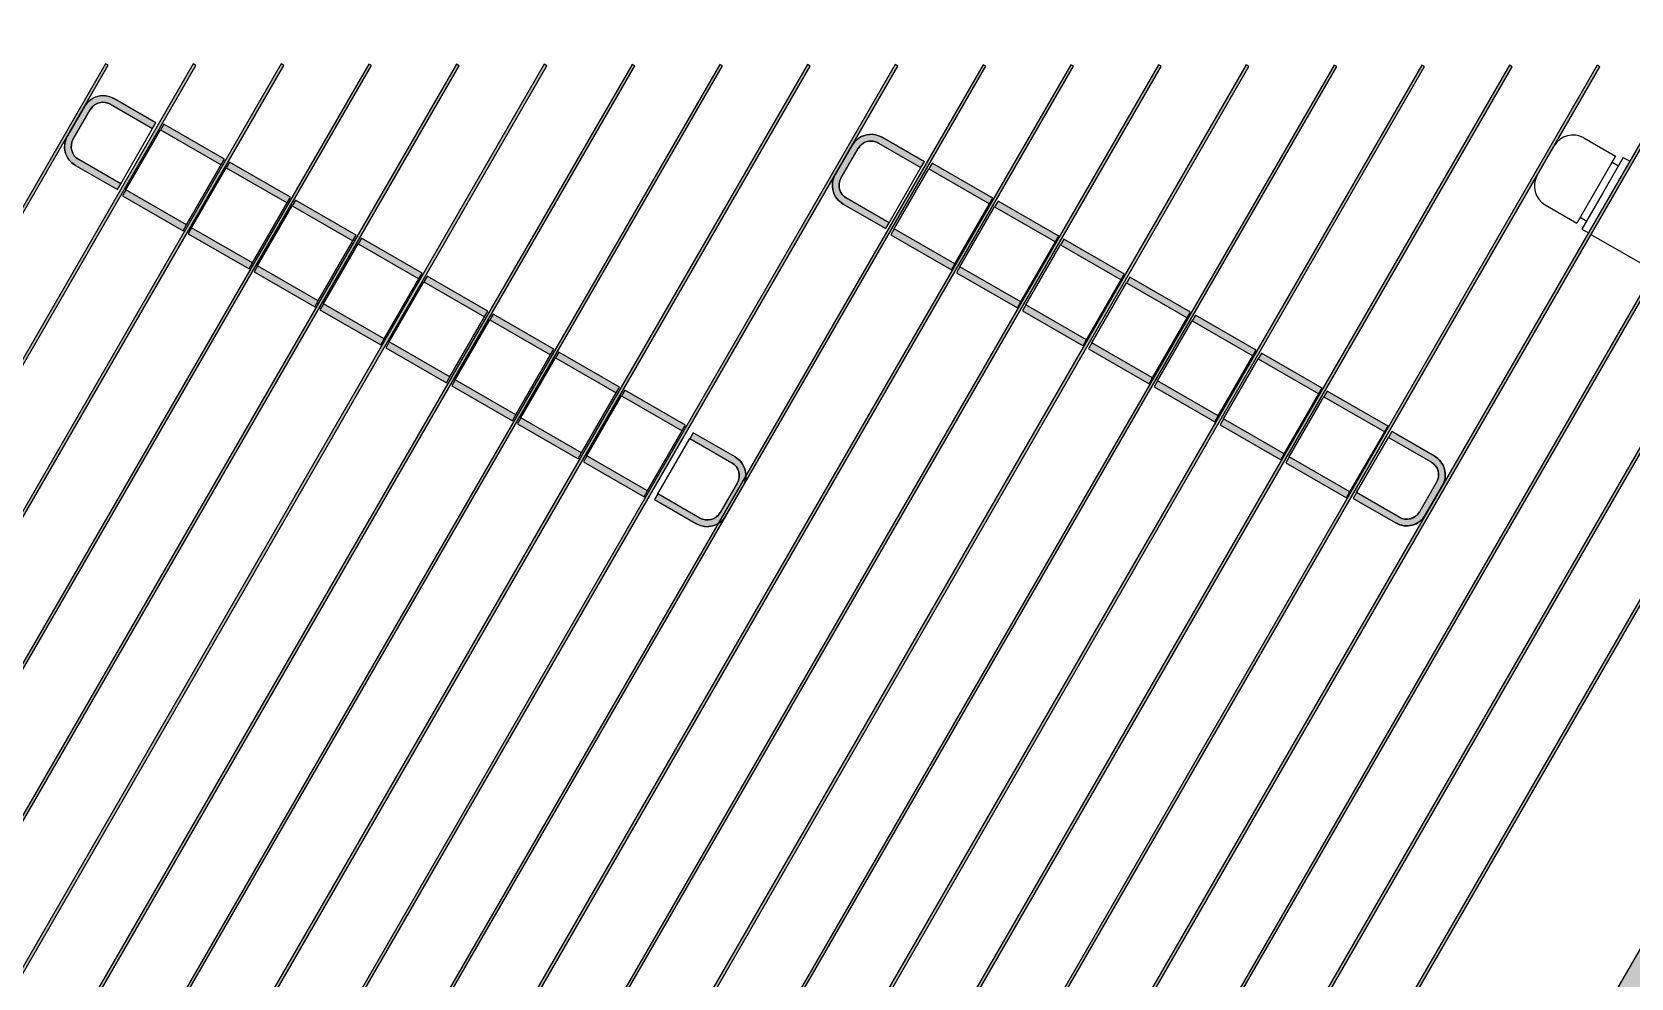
# Model space of a CAD drawing. Header units: millimetres. Extents: x 1147.5 to 1224.1, y 2097.1 to 2139.6.
# Drawn here: x 1216.084 to 1216.61, y 2107.369 to 2107.68 of the extents above; entities that cross this region are included whole.
import ezdxf

# ---------------------------------------------------------------- set-up
doc = ezdxf.new("R2010")
doc.units = ezdxf.units.MM
for name, color, linetype in [('Cubierta_BackgroundLines', 4, 'Continuous'), ('Cubierta_IntersectionBoundary', 4, 'Continuous'), ('Cubierta_IntersectionFill', 4, 'Continuous'), ('Lamelas_BackgroundLines', 150, 'Continuous'), ('Lamelas_IntersectionBoundary', 150, 'Continuous'), ('Lamelas_IntersectionFill', 150, 'Continuous'), ('Separador_BackgroundLines', 5, 'Continuous'), ('Separador_IntersectionBoundary', 5, 'Continuous'), ('Separador_IntersectionFill', 5, 'Continuous'), ('Tapon_BackgroundLines', 1, 'Continuous'), ('Tapon_IntersectionBoundary', 1, 'Continuous'), ('Tapon_IntersectionFill', 1, 'Continuous'), ('tubo de media_BackgroundLines', 3, 'Continuous')]:
    doc.layers.add(name, color=color, linetype=linetype)

msp = doc.modelspace()

# ---------------------------------------------------------------- hatches: boundary and pattern name
at = {"layer": 'Cubierta_IntersectionFill', "linetype": 'Continuous', "extrusion": (0, 0, -1)}
h = msp.add_hatch(color=8, dxfattribs=at)
h.paths.add_polyline_path([(-1215.958165852908, 2108.105024247383), (-1215.976641061522, 2108.105024247383), (-1215.33557444243, 2106.99466429208), (-1215.31957444243, 2106.998951479159)])
h.paths.add_polyline_path([(-1217.032499233816, 2108.105024247383), (-1217.05097444243, 2108.105024247383), (-1216.26597444243, 2106.745364363442), (-1216.24997444243, 2106.749651550521)])
at = {"layer": 'Lamelas_IntersectionFill', "linetype": 'Continuous', "extrusion": (0, 0, -1)}
for points in [[(-1215.770731428471, 2107.084518875864), (-1216.108481428471, 2107.669519036121), (-1216.109347453875, 2107.669019036121), (-1215.771597453875, 2107.084018875864)], [(-1215.799582063565, 2107.084489641678), (-1216.137332063566, 2107.669489801935), (-1216.138198088969, 2107.668989801935), (-1215.800448088969, 2107.083989641679)], [(-1215.82843269866, 2107.084460407493), (-1216.16618269866, 2107.669460567749), (-1216.167048724064, 2107.668960567749), (-1215.829298724064, 2107.083960407493)], [(-1215.857283333755, 2107.084431173308), (-1216.195033333755, 2107.669431333564), (-1216.195899359158, 2107.668931333564), (-1215.858149359158, 2107.083931173308)], [(-1215.886133968849, 2107.084401939122), (-1216.223883968849, 2107.669402099379), (-1216.224749994253, 2107.668902099379), (-1215.886999994253, 2107.083901939122)], [(-1216.253600629348, 2107.668872865193), (-1215.915850629348, 2107.083872704937), (-1215.914984603944, 2107.084372704936), (-1216.252734603944, 2107.669372865193)], [(-1216.282451264442, 2107.668843631007), (-1215.944701264442, 2107.083843470751), (-1215.943835239038, 2107.084343470751), (-1216.281585239039, 2107.669343631007)], [(-1216.311301899537, 2107.668814396822), (-1215.973551899537, 2107.083814236566), (-1215.972685874133, 2107.084314236566), (-1216.310435874133, 2107.669314396822)], [(-1216.340152534631, 2107.668785162637), (-1216.002402534632, 2107.08378500238), (-1216.001536509228, 2107.08428500238), (-1216.339286509228, 2107.669285162636)], [(-1216.369003169726, 2107.668755928451), (-1216.031253169726, 2107.083755768194), (-1216.030387144322, 2107.084255768194), (-1216.368137144322, 2107.669255928451)], [(-1216.397853804821, 2107.668726694265), (-1216.060103804821, 2107.083726534009), (-1216.059237779417, 2107.084226534009), (-1216.396987779417, 2107.669226694265)], [(-1216.426704439915, 2107.66869746008), (-1216.088954439915, 2107.083697299824), (-1216.088088414512, 2107.084197299824), (-1216.425838414512, 2107.66919746008)], [(-1216.45555507501, 2107.668668225894), (-1216.11780507501, 2107.083668065638), (-1216.116939049606, 2107.084168065638), (-1216.454689049606, 2107.669168225894)], [(-1216.484405710105, 2107.668638991709), (-1216.146655710105, 2107.083638831452), (-1216.145789684701, 2107.084138831452), (-1216.483539684701, 2107.669138991709)], [(-1216.513256345199, 2107.668609757523), (-1216.175506345199, 2107.083609597267), (-1216.174640319795, 2107.084109597267), (-1216.512390319795, 2107.669109757524)], [(-1216.542106980294, 2107.668580523338), (-1216.204356980294, 2107.083580363082), (-1216.20349095489, 2107.084080363081), (-1216.54124095489, 2107.669080523338)], [(-1216.570957615388, 2107.668551289152), (-1216.233207615388, 2107.083551128896), (-1216.232341589985, 2107.084051128896), (-1216.570091589985, 2107.669051289152)], [(-1216.599808250483, 2107.668522054967), (-1216.262058250483, 2107.08352189471), (-1216.261192225079, 2107.084021894711), (-1216.598942225079, 2107.669022054967)], [(-1216.628658885578, 2107.668492820781), (-1216.290908885578, 2107.083492660525), (-1216.290042860174, 2107.083992660525), (-1216.627792860174, 2107.668992820782)], [(-1216.657509520672, 2107.668463586596), (-1216.319759520672, 2107.08346342634), (-1216.318893495268, 2107.083963426339), (-1216.656643495269, 2107.668963586596)], [(-1216.686360155767, 2107.66843435241), (-1216.348610155767, 2107.083434192154), (-1216.347744130363, 2107.083934192154), (-1216.685494130363, 2107.66893435241)], [(-1216.715210790861, 2107.668405118225), (-1216.377460790862, 2107.083404957968), (-1216.376594765458, 2107.083904957969), (-1216.714344765458, 2107.668905118225)]]:
    msp.add_hatch(color=8, dxfattribs=at).paths.add_polyline_path(points)
at = {"layer": 'Separador_IntersectionFill', "linetype": 'Continuous', "extrusion": (0, 0, -1)}
h = msp.add_hatch(color=8, dxfattribs=at)
h.paths.add_polyline_path([(-1216.146507932498, 2107.636248358508), (-1216.126535016671, 2107.647779726837), (-1216.127635016671, 2107.649684982725), (-1216.147607932498, 2107.638153614396)])
h.paths.add_polyline_path([(-1216.115135016671, 2107.628034347631), (-1216.135107932498, 2107.616502979301), (-1216.134007932498, 2107.614597723413), (-1216.114035016671, 2107.626129091742)])
h = msp.add_hatch(color=8, dxfattribs=at)
h.paths.add_polyline_path([(-1216.168158567593, 2107.623748358508), (-1216.148185651766, 2107.635279726837), (-1216.149285651766, 2107.637184982725), (-1216.169258567593, 2107.625653614396)])
h.paths.add_polyline_path([(-1216.136785651766, 2107.615534347631), (-1216.156758567593, 2107.604002979302), (-1216.155658567593, 2107.602097723413), (-1216.135685651766, 2107.613629091742)])
h = msp.add_hatch(color=8, dxfattribs=at)
h.paths.add_polyline_path([(-1216.399127009099, 2107.623420168651), (-1216.379154093273, 2107.63495153698), (-1216.380254093272, 2107.636856792868), (-1216.400227009099, 2107.625325424539)])
h.paths.add_polyline_path([(-1216.367754093272, 2107.615206157774), (-1216.387727009099, 2107.603674789445), (-1216.386627009099, 2107.601769533556), (-1216.366654093272, 2107.613300901885)])
h = msp.add_hatch(color=8, dxfattribs=at)
h.paths.add_polyline_path([(-1216.189809202687, 2107.611248358508), (-1216.169836286861, 2107.622779726837), (-1216.170936286861, 2107.624684982725), (-1216.190909202687, 2107.613153614396)])
h.paths.add_polyline_path([(-1216.15843628686, 2107.60303434763), (-1216.178409202687, 2107.591502979301), (-1216.177309202687, 2107.589597723413), (-1216.157336286861, 2107.601129091742)])
h = msp.add_hatch(color=8, dxfattribs=at)
h.paths.add_polyline_path([(-1216.420777644194, 2107.610920168651), (-1216.400804728367, 2107.62245153698), (-1216.401904728367, 2107.624356792869), (-1216.421877644194, 2107.61282542454)])
h.paths.add_polyline_path([(-1216.389404728367, 2107.602706157774), (-1216.409377644194, 2107.591174789445), (-1216.408277644194, 2107.589269533556), (-1216.388304728367, 2107.600800901886)])
h = msp.add_hatch(color=8, dxfattribs=at)
h.paths.add_polyline_path([(-1216.211459837782, 2107.598748358508), (-1216.191486921955, 2107.610279726837), (-1216.192586921955, 2107.612184982725), (-1216.212559837782, 2107.600653614396)])
h.paths.add_polyline_path([(-1216.180086921955, 2107.590534347631), (-1216.200059837782, 2107.579002979302), (-1216.198959837782, 2107.577097723413), (-1216.178986921955, 2107.588629091742)])
h = msp.add_hatch(color=8, dxfattribs=at)
h.paths.add_polyline_path([(-1216.442428279288, 2107.598420168651), (-1216.422455363462, 2107.60995153698), (-1216.423555363462, 2107.611856792868), (-1216.443528279288, 2107.600325424539)])
h.paths.add_polyline_path([(-1216.411055363462, 2107.590206157774), (-1216.431028279289, 2107.578674789445), (-1216.429928279288, 2107.576769533557), (-1216.409955363462, 2107.588300901886)])
h = msp.add_hatch(color=8, dxfattribs=at)
h.paths.add_polyline_path([(-1216.233110472877, 2107.586248358508), (-1216.21313755705, 2107.597779726837), (-1216.21423755705, 2107.599684982725), (-1216.234210472877, 2107.588153614396)])
h.paths.add_polyline_path([(-1216.20173755705, 2107.578034347631), (-1216.221710472877, 2107.566502979302), (-1216.220610472877, 2107.564597723413), (-1216.20063755705, 2107.576129091742)])
h = msp.add_hatch(color=8, dxfattribs=at)
h.paths.add_polyline_path([(-1216.464078914383, 2107.585920168651), (-1216.444105998556, 2107.59745153698), (-1216.445205998556, 2107.599356792869), (-1216.465178914383, 2107.587825424539)])
h.paths.add_polyline_path([(-1216.432705998556, 2107.577706157774), (-1216.452678914383, 2107.566174789445), (-1216.451578914383, 2107.564269533556), (-1216.431605998556, 2107.575800901885)])
h = msp.add_hatch(color=8, dxfattribs=at)
h.paths.add_polyline_path([(-1216.254761107971, 2107.573748358508), (-1216.234788192144, 2107.585279726837), (-1216.235888192144, 2107.587184982725), (-1216.255861107971, 2107.575653614396)])
h.paths.add_polyline_path([(-1216.223388192144, 2107.565534347631), (-1216.243361107971, 2107.554002979301), (-1216.242261107971, 2107.552097723413), (-1216.222288192144, 2107.563629091742)])
h = msp.add_hatch(color=8, dxfattribs=at)
h.paths.add_polyline_path([(-1216.485729549478, 2107.573420168651), (-1216.465756633651, 2107.58495153698), (-1216.466856633651, 2107.586856792869), (-1216.486829549478, 2107.57532542454)])
h.paths.add_polyline_path([(-1216.454356633651, 2107.565206157774), (-1216.474329549478, 2107.553674789445), (-1216.473229549478, 2107.551769533557), (-1216.453256633651, 2107.563300901886)])
h = msp.add_hatch(color=8, dxfattribs=at)
h.paths.add_polyline_path([(-1216.276411743066, 2107.561248358508), (-1216.256438827239, 2107.572779726837), (-1216.257538827239, 2107.574684982725), (-1216.277511743066, 2107.563153614396)])
h.paths.add_polyline_path([(-1216.245038827239, 2107.553034347631), (-1216.265011743066, 2107.541502979302), (-1216.263911743066, 2107.539597723413), (-1216.243938827239, 2107.551129091742)])
h = msp.add_hatch(color=8, dxfattribs=at)
h.paths.add_polyline_path([(-1216.507380184572, 2107.560920168651), (-1216.487407268746, 2107.57245153698), (-1216.488507268745, 2107.574356792868), (-1216.508480184572, 2107.562825424539)])
h.paths.add_polyline_path([(-1216.476007268745, 2107.552706157774), (-1216.495980184572, 2107.541174789445), (-1216.494880184572, 2107.539269533556), (-1216.474907268745, 2107.550800901885)])
h = msp.add_hatch(color=8, dxfattribs=at)
h.paths.add_polyline_path([(-1216.29806237816, 2107.548748358508), (-1216.278089462334, 2107.560279726837), (-1216.279189462334, 2107.562184982725), (-1216.29916237816, 2107.550653614396)])
h.paths.add_polyline_path([(-1216.266689462334, 2107.54053434763), (-1216.28666237816, 2107.529002979301), (-1216.28556237816, 2107.527097723413), (-1216.265589462334, 2107.538629091742)])
h = msp.add_hatch(color=8, dxfattribs=at)
h.paths.add_polyline_path([(-1216.529030819667, 2107.548420168651), (-1216.50905790384, 2107.55995153698), (-1216.51015790384, 2107.561856792869), (-1216.530130819667, 2107.55032542454)])
h.paths.add_polyline_path([(-1216.49765790384, 2107.540206157774), (-1216.517630819667, 2107.528674789445), (-1216.516530819667, 2107.526769533556), (-1216.49655790384, 2107.538300901886)])
at = {"layer": 'Tapon_IntersectionFill', "linetype": 'Continuous', "extrusion": (0, 0, -1)}
h = msp.add_hatch(color=8, dxfattribs=at)
edge = h.paths.add_edge_path()
edge.add_line((-1216.095947453875, 2107.645809555299), (-1216.101547453875, 2107.655509039821))
edge.add_arc((-1216.107696234242, 2107.651959039822), 0.007099999999999874, 29.99999999999701, 120.0000000000001)
edge.add_line((-1216.111246234241, 2107.658107820188), (-1216.125065168555, 2107.650129454742))
edge.add_line((-1216.125065168555, 2107.650129454742), (-1216.123965168555, 2107.648224198854))
edge.add_line((-1216.123965168555, 2107.648224198854), (-1216.110146234241, 2107.6562025643))
edge.add_arc((-1216.107696234242, 2107.651959039822), 0.004900000000000099, 29.999999999999602, 119.99999999999741, ccw=False)
edge.add_line((-1216.103452709763, 2107.654409039822), (-1216.097852709763, 2107.644709555299))
edge.add_arc((-1216.102096234242, 2107.642259555299), 0.004900000000000099, -59.999999999998124, 29.99999999999949, ccw=False)
edge.add_line((-1216.099646234242, 2107.63801603082), (-1216.113465168555, 2107.630037665374))
edge.add_line((-1216.113465168555, 2107.630037665375), (-1216.112365168555, 2107.628132409487))
edge.add_line((-1216.112365168555, 2107.628132409486), (-1216.098546234241, 2107.636110774932))
edge.add_arc((-1216.102096234242, 2107.642259555299), 0.007099999999999874, 299.999999999997, 390.0000000000019)
h = msp.add_hatch(color=8, dxfattribs=at)
edge = h.paths.add_edge_path()
edge.add_line((-1216.348403169726, 2107.633075681815), (-1216.354003169726, 2107.642775166338))
edge.add_arc((-1216.360151950093, 2107.639225166337), 0.007099999999999874, 29.99999999999788, 120.0000000000035)
edge.add_line((-1216.363701950093, 2107.645373946704), (-1216.377684245156, 2107.637301264886))
edge.add_line((-1216.377684245156, 2107.637301264886), (-1216.376584245156, 2107.635396008997))
edge.add_line((-1216.376584245156, 2107.635396008997), (-1216.362601950093, 2107.643468690816))
edge.add_arc((-1216.360151950093, 2107.639225166337), 0.004900000000000099, 29.999999999999602, 119.9999999999996, ccw=False)
edge.add_line((-1216.355908425614, 2107.641675166337), (-1216.350308425614, 2107.631975681815))
edge.add_arc((-1216.354551950093, 2107.629525681815), 0.004900000000000099, -60.0000000000004, 29.99999999999949, ccw=False)
edge.add_line((-1216.352101950093, 2107.625282157337), (-1216.366084245156, 2107.617209475518))
edge.add_line((-1216.366084245156, 2107.617209475518), (-1216.364984245156, 2107.61530421963))
edge.add_line((-1216.364984245156, 2107.61530421963), (-1216.351001950093, 2107.623376901448))
edge.add_arc((-1216.354551950093, 2107.629525681815), 0.007099999999999874, 299.9999999999937, 390.0000000000027)
h = msp.add_hatch(color=8, dxfattribs=at)
edge = h.paths.add_edge_path()
edge.add_line((-1216.310548548933, 2107.521909555299), (-1216.316148548932, 2107.531609039821))
edge.add_arc((-1216.311905024454, 2107.534059039821), 0.004900000000000099, 119.9999999999961, 209.9999999999997, ccw=False)
edge.add_line((-1216.314355024454, 2107.5383025643), (-1216.30053609014, 2107.546280929746))
edge.add_line((-1216.30053609014, 2107.546280929746), (-1216.30163609014, 2107.548186185634))
edge.add_line((-1216.30163609014, 2107.548186185634), (-1216.315455024454, 2107.540207820188))
edge.add_arc((-1216.311905024454, 2107.534059039821), 0.007099999999999874, 119.9999999999961, 210.0000000000041)
edge.add_line((-1216.318053804821, 2107.530509039821), (-1216.312453804821, 2107.520809555299))
edge.add_arc((-1216.306305024454, 2107.524359555299), 0.007099999999999874, 209.9999999999992, 300.000000000001)
edge.add_line((-1216.302755024454, 2107.518210774932), (-1216.28893609014, 2107.526189140378))
edge.add_line((-1216.28893609014, 2107.526189140378), (-1216.29003609014, 2107.528094396266))
edge.add_line((-1216.29003609014, 2107.528094396266), (-1216.303855024454, 2107.52011603082))
edge.add_arc((-1216.306305024454, 2107.524359555299), 0.004900000000000099, 209.9999999999996, 300.0000000000032, ccw=False)
h = msp.add_hatch(color=8, dxfattribs=at)
edge = h.paths.add_edge_path()
edge.add_line((-1216.540487604286, 2107.522175681815), (-1216.546087604286, 2107.531875166338))
edge.add_arc((-1216.541844079807, 2107.534325166338), 0.004900000000000099, 119.99999999999969, 209.9999999999997, ccw=False)
edge.add_line((-1216.544294079807, 2107.538568690816), (-1216.530311784744, 2107.546641372634))
edge.add_line((-1216.530311784744, 2107.546641372634), (-1216.531411784744, 2107.548546628523))
edge.add_line((-1216.531411784744, 2107.548546628523), (-1216.545394079807, 2107.540473946704))
edge.add_arc((-1216.541844079807, 2107.534325166338), 0.007099999999999874, 119.9999999999955, 210.0000000000028)
edge.add_line((-1216.547992860174, 2107.530775166337), (-1216.542392860174, 2107.521075681815))
edge.add_arc((-1216.536244079807, 2107.524625681815), 0.007099999999999874, 209.9999999999979, 300.0000000000016)
edge.add_line((-1216.532694079807, 2107.518476901448), (-1216.518711784744, 2107.526549583267))
edge.add_line((-1216.518711784744, 2107.526549583267), (-1216.519811784744, 2107.528454839155))
edge.add_line((-1216.519811784744, 2107.528454839155), (-1216.533794079807, 2107.520382157336))
edge.add_arc((-1216.536244079807, 2107.524625681815), 0.004900000000000099, 209.9999999999996, 299.9999999999996, ccw=False)

# ---------------------------------------------------------------- linework, layer by layer
at = {"layer": 'Cubierta_BackgroundLines', "linetype": 'Continuous', "extrusion": (0, 1, 0)}
msp.add_line((1217.032499233816, 2108.105024247383), (1216.24997444243, 2106.749651550521), dxfattribs=at)
at = {"layer": 'Cubierta_IntersectionBoundary', "linetype": 'Continuous', "extrusion": (0, 0, -1)}
msp.add_line((1217.032499233816, 2108.105024247383), (1216.24997444243, 2106.749651550521), dxfattribs=at)
at = {"layer": 'Lamelas_BackgroundLines', "linetype": 'Continuous', "extrusion": (0, 1, 0)}
for p, q in [((1216.108481428471, 2107.669519036121), (1215.770731428471, 2107.084518875864)), ((1215.771597453875, 2107.084018875864), (1216.109347453875, 2107.669019036121)), ((1216.137332063566, 2107.669489801935), (1215.799582063565, 2107.084489641678)), ((1215.800448088969, 2107.083989641679), (1216.138198088969, 2107.668989801935)), ((1216.16618269866, 2107.669460567749), (1215.82843269866, 2107.084460407493)), ((1215.829298724064, 2107.083960407493), (1216.167048724064, 2107.668960567749)), ((1216.195033333755, 2107.669431333564), (1215.857283333755, 2107.084431173308)), ((1215.858149359158, 2107.083931173308), (1216.195899359158, 2107.668931333564)), ((1216.223883968849, 2107.669402099379), (1215.886133968849, 2107.084401939122)), ((1215.886999994253, 2107.083901939122), (1216.224749994253, 2107.668902099379)), ((1216.252734603944, 2107.669372865193), (1215.914984603944, 2107.084372704936)), ((1215.915850629348, 2107.083872704937), (1216.253600629348, 2107.668872865193)), ((1216.281585239039, 2107.669343631007), (1215.943835239038, 2107.084343470751)), ((1215.944701264442, 2107.083843470751), (1216.282451264442, 2107.668843631007)), ((1216.310435874133, 2107.669314396822), (1215.972685874133, 2107.084314236566)), ((1215.973551899537, 2107.083814236566), (1216.311301899537, 2107.668814396822)), ((1216.339286509228, 2107.669285162636), (1216.001536509228, 2107.08428500238)), ((1216.002402534632, 2107.08378500238), (1216.340152534631, 2107.668785162637)), ((1216.368137144322, 2107.669255928451), (1216.030387144322, 2107.084255768194)), ((1216.031253169726, 2107.083755768194), (1216.369003169726, 2107.668755928451)), ((1216.396987779417, 2107.669226694265), (1216.059237779417, 2107.084226534009)), ((1216.060103804821, 2107.083726534009), (1216.397853804821, 2107.668726694265)), ((1216.425838414512, 2107.66919746008), (1216.088088414512, 2107.084197299824)), ((1216.088954439915, 2107.083697299824), (1216.426704439915, 2107.66869746008)), ((1216.109347453875, 2107.669019036121), (1216.108481428471, 2107.669519036121)), ((1216.454689049606, 2107.669168225894), (1216.116939049606, 2107.084168065638)), ((1216.11780507501, 2107.083668065638), (1216.45555507501, 2107.668668225894)), ((1216.138198088969, 2107.668989801935), (1216.137332063566, 2107.669489801935)), ((1216.483539684701, 2107.669138991709), (1216.145789684701, 2107.084138831452)), ((1216.146655710105, 2107.083638831452), (1216.484405710105, 2107.668638991709)), ((1216.167048724064, 2107.668960567749), (1216.16618269866, 2107.669460567749)), ((1216.512390319795, 2107.669109757524), (1216.174640319795, 2107.084109597267)), ((1216.175506345199, 2107.083609597267), (1216.513256345199, 2107.668609757523)), ((1216.195899359158, 2107.668931333564), (1216.195033333755, 2107.669431333564)), ((1216.54124095489, 2107.669080523338), (1216.20349095489, 2107.084080363081)), ((1216.204356980294, 2107.083580363082), (1216.542106980294, 2107.668580523338)), ((1216.224749994253, 2107.668902099379), (1216.223883968849, 2107.669402099379)), ((1216.570091589985, 2107.669051289152), (1216.232341589985, 2107.084051128896)), ((1216.233207615388, 2107.083551128896), (1216.570957615388, 2107.668551289152)), ((1216.253600629348, 2107.668872865193), (1216.252734603944, 2107.669372865193)), ((1216.598942225079, 2107.669022054967), (1216.261192225079, 2107.084021894711)), ((1216.262058250483, 2107.08352189471), (1216.599808250483, 2107.668522054967)), ((1216.282451264442, 2107.668843631007), (1216.281585239039, 2107.669343631007)), ((1216.627792860174, 2107.668992820782), (1216.290042860174, 2107.083992660525)), ((1216.290908885578, 2107.083492660525), (1216.628658885578, 2107.668492820781)), ((1216.311301899537, 2107.668814396822), (1216.310435874133, 2107.669314396822)), ((1216.656643495269, 2107.668963586596), (1216.318893495268, 2107.083963426339)), ((1216.319759520672, 2107.08346342634), (1216.657509520672, 2107.668463586596)), ((1216.340152534631, 2107.668785162637), (1216.339286509228, 2107.669285162636)), ((1216.685494130363, 2107.66893435241), (1216.347744130363, 2107.083934192154)), ((1216.348610155767, 2107.083434192154), (1216.686360155767, 2107.66843435241)), ((1216.369003169726, 2107.668755928451), (1216.368137144322, 2107.669255928451)), ((1216.714344765458, 2107.668905118225), (1216.376594765458, 2107.083904957969)), ((1216.377460790862, 2107.083404957968), (1216.715210790861, 2107.668405118225)), ((1216.397853804821, 2107.668726694265), (1216.396987779417, 2107.669226694265)), ((1216.426704439915, 2107.66869746008), (1216.425838414512, 2107.66919746008)), ((1216.45555507501, 2107.668668225894), (1216.454689049606, 2107.669168225894)), ((1216.484405710105, 2107.668638991709), (1216.483539684701, 2107.669138991709)), ((1216.513256345199, 2107.668609757523), (1216.512390319795, 2107.669109757524)), ((1216.542106980294, 2107.668580523338), (1216.54124095489, 2107.669080523338)), ((1216.570957615388, 2107.668551289152), (1216.570091589985, 2107.669051289152)), ((1216.599808250483, 2107.668522054967), (1216.598942225079, 2107.669022054967))]:
    msp.add_line(p, q, dxfattribs=at)
at = {"layer": 'Lamelas_IntersectionBoundary', "linetype": 'Continuous', "extrusion": (0, 0, -1)}
for p, q in [((1216.108481428471, 2107.669519036121), (1215.770731428471, 2107.084518875864)), ((1215.771597453875, 2107.084018875864), (1216.109347453875, 2107.669019036121)), ((1216.137332063566, 2107.669489801935), (1215.799582063565, 2107.084489641678)), ((1215.800448088969, 2107.083989641679), (1216.138198088969, 2107.668989801935)), ((1216.16618269866, 2107.669460567749), (1215.82843269866, 2107.084460407493)), ((1215.829298724064, 2107.083960407493), (1216.167048724064, 2107.668960567749)), ((1216.195033333755, 2107.669431333564), (1215.857283333755, 2107.084431173308)), ((1215.858149359158, 2107.083931173308), (1216.195899359158, 2107.668931333564)), ((1216.223883968849, 2107.669402099379), (1215.886133968849, 2107.084401939122)), ((1215.886999994253, 2107.083901939122), (1216.224749994253, 2107.668902099379)), ((1216.252734603944, 2107.669372865193), (1215.914984603944, 2107.084372704936)), ((1215.915850629348, 2107.083872704937), (1216.253600629348, 2107.668872865193)), ((1216.281585239039, 2107.669343631007), (1215.943835239038, 2107.084343470751)), ((1215.944701264442, 2107.083843470751), (1216.282451264442, 2107.668843631007)), ((1216.310435874133, 2107.669314396822), (1215.972685874133, 2107.084314236566)), ((1215.973551899537, 2107.083814236566), (1216.311301899537, 2107.668814396822)), ((1216.339286509228, 2107.669285162636), (1216.001536509228, 2107.08428500238)), ((1216.002402534632, 2107.08378500238), (1216.340152534631, 2107.668785162637)), ((1216.368137144322, 2107.669255928451), (1216.030387144322, 2107.084255768194)), ((1216.031253169726, 2107.083755768194), (1216.369003169726, 2107.668755928451)), ((1216.396987779417, 2107.669226694265), (1216.059237779417, 2107.084226534009)), ((1216.060103804821, 2107.083726534009), (1216.397853804821, 2107.668726694265)), ((1216.425838414512, 2107.66919746008), (1216.088088414512, 2107.084197299824)), ((1216.088954439915, 2107.083697299824), (1216.426704439915, 2107.66869746008)), ((1216.109347453875, 2107.669019036121), (1216.108481428471, 2107.669519036121)), ((1216.454689049606, 2107.669168225894), (1216.116939049606, 2107.084168065638)), ((1216.11780507501, 2107.083668065638), (1216.45555507501, 2107.668668225894)), ((1216.138198088969, 2107.668989801935), (1216.137332063566, 2107.669489801935)), ((1216.483539684701, 2107.669138991709), (1216.145789684701, 2107.084138831452)), ((1216.146655710105, 2107.083638831452), (1216.484405710105, 2107.668638991709)), ((1216.167048724064, 2107.668960567749), (1216.16618269866, 2107.669460567749)), ((1216.512390319795, 2107.669109757524), (1216.174640319795, 2107.084109597267)), ((1216.175506345199, 2107.083609597267), (1216.513256345199, 2107.668609757523)), ((1216.195899359158, 2107.668931333564), (1216.195033333755, 2107.669431333564)), ((1216.54124095489, 2107.669080523338), (1216.20349095489, 2107.084080363081)), ((1216.204356980294, 2107.083580363082), (1216.542106980294, 2107.668580523338)), ((1216.224749994253, 2107.668902099379), (1216.223883968849, 2107.669402099379)), ((1216.570091589985, 2107.669051289152), (1216.232341589985, 2107.084051128896)), ((1216.233207615388, 2107.083551128896), (1216.570957615388, 2107.668551289152)), ((1216.253600629348, 2107.668872865193), (1216.252734603944, 2107.669372865193)), ((1216.598942225079, 2107.669022054967), (1216.261192225079, 2107.084021894711)), ((1216.262058250483, 2107.08352189471), (1216.599808250483, 2107.668522054967)), ((1216.282451264442, 2107.668843631007), (1216.281585239039, 2107.669343631007)), ((1216.627792860174, 2107.668992820782), (1216.290042860174, 2107.083992660525)), ((1216.290908885578, 2107.083492660525), (1216.628658885578, 2107.668492820781)), ((1216.311301899537, 2107.668814396822), (1216.310435874133, 2107.669314396822)), ((1216.656643495269, 2107.668963586596), (1216.318893495268, 2107.083963426339)), ((1216.319759520672, 2107.08346342634), (1216.657509520672, 2107.668463586596)), ((1216.340152534631, 2107.668785162637), (1216.339286509228, 2107.669285162636)), ((1216.685494130363, 2107.66893435241), (1216.347744130363, 2107.083934192154)), ((1216.348610155767, 2107.083434192154), (1216.686360155767, 2107.66843435241)), ((1216.369003169726, 2107.668755928451), (1216.368137144322, 2107.669255928451)), ((1216.714344765458, 2107.668905118225), (1216.376594765458, 2107.083904957969)), ((1216.377460790862, 2107.083404957968), (1216.715210790861, 2107.668405118225)), ((1216.397853804821, 2107.668726694265), (1216.396987779417, 2107.669226694265)), ((1216.426704439915, 2107.66869746008), (1216.425838414512, 2107.66919746008)), ((1216.45555507501, 2107.668668225894), (1216.454689049606, 2107.669168225894)), ((1216.484405710105, 2107.668638991709), (1216.483539684701, 2107.669138991709)), ((1216.513256345199, 2107.668609757523), (1216.512390319795, 2107.669109757524)), ((1216.542106980294, 2107.668580523338), (1216.54124095489, 2107.669080523338)), ((1216.570957615388, 2107.668551289152), (1216.570091589985, 2107.669051289152)), ((1216.599808250483, 2107.668522054967), (1216.598942225079, 2107.669022054967))]:
    msp.add_line(p, q, dxfattribs=at)
at = {"layer": 'Separador_BackgroundLines', "linetype": 'Continuous', "extrusion": (0, 1, 0)}
for p, q in [((1216.127635016671, 2107.649684982725), (1216.126535016671, 2107.647779726837)), ((1216.147607932498, 2107.638153614396), (1216.127635016671, 2107.649684982725)), ((1216.115135016671, 2107.628034347631), (1216.126535016671, 2107.647779726837)), ((1216.126535016671, 2107.647779726837), (1216.146507932498, 2107.636248358508)), ((1216.607497007947, 2107.638679536931), (1216.600697007947, 2107.626901591439)), ((1216.607497007947, 2107.638679536931), (1216.609592860174, 2107.637469496084)), ((1216.135107932498, 2107.616502979301), (1216.146507932498, 2107.636248358508)), ((1216.136785651766, 2107.615534347631), (1216.148185651766, 2107.635279726837)), ((1216.146507932498, 2107.636248358508), (1216.147607932498, 2107.638153614396)), ((1216.149285651766, 2107.637184982725), (1216.148185651766, 2107.635279726837)), ((1216.148185651766, 2107.635279726837), (1216.168158567593, 2107.623748358508)), ((1216.169258567593, 2107.625653614396), (1216.149285651766, 2107.637184982725)), ((1216.367754093272, 2107.615206157774), (1216.379154093273, 2107.63495153698)), ((1216.380254093272, 2107.636856792868), (1216.379154093273, 2107.63495153698)), ((1216.379154093273, 2107.63495153698), (1216.399127009099, 2107.623420168651)), ((1216.400227009099, 2107.625325424539), (1216.380254093272, 2107.636856792868)), ((1216.115135016671, 2107.628034347631), (1216.114035016671, 2107.626129091742)), ((1216.135107932498, 2107.616502979301), (1216.115135016671, 2107.628034347631)), ((1216.114035016671, 2107.626129091742), (1216.134007932498, 2107.614597723413)), ((1216.156758567593, 2107.604002979302), (1216.168158567593, 2107.623748358508)), ((1216.15843628686, 2107.60303434763), (1216.169836286861, 2107.622779726837)), ((1216.168158567593, 2107.623748358508), (1216.169258567593, 2107.625653614396)), ((1216.170936286861, 2107.624684982725), (1216.169836286861, 2107.622779726837)), ((1216.169836286861, 2107.622779726837), (1216.189809202687, 2107.611248358508)), ((1216.190909202687, 2107.613153614396), (1216.170936286861, 2107.624684982725)), ((1216.387727009099, 2107.603674789445), (1216.399127009099, 2107.623420168651)), ((1216.399127009099, 2107.623420168651), (1216.400227009099, 2107.625325424539)), ((1216.401904728367, 2107.624356792869), (1216.400804728367, 2107.62245153698)), ((1216.421877644194, 2107.61282542454), (1216.401904728367, 2107.624356792869)), ((1216.600697007947, 2107.626901591439), (1216.593897007947, 2107.615123645948)), ((1216.389404728367, 2107.602706157774), (1216.400804728367, 2107.62245153698)), ((1216.400804728367, 2107.62245153698), (1216.420777644194, 2107.610920168651)), ((1216.134007932498, 2107.614597723413), (1216.135107932498, 2107.616502979301)), ((1216.136785651766, 2107.615534347631), (1216.135685651766, 2107.613629091742)), ((1216.135685651766, 2107.613629091742), (1216.155658567593, 2107.602097723413)), ((1216.156758567593, 2107.604002979302), (1216.136785651766, 2107.615534347631)), ((1216.189809202687, 2107.611248358508), (1216.190909202687, 2107.613153614396)), ((1216.192586921955, 2107.612184982725), (1216.191486921955, 2107.610279726837)), ((1216.212559837782, 2107.600653614396), (1216.192586921955, 2107.612184982725)), ((1216.367754093272, 2107.615206157774), (1216.366654093272, 2107.613300901885)), ((1216.366654093272, 2107.613300901885), (1216.386627009099, 2107.601769533556)), ((1216.387727009099, 2107.603674789445), (1216.367754093272, 2107.615206157774)), ((1216.420777644194, 2107.610920168651), (1216.421877644194, 2107.61282542454)), ((1216.593897007947, 2107.615123645948), (1216.595992860174, 2107.613913605101)), ((1216.596858885578, 2107.613413605101), (1216.613869923774, 2107.603592277619)), ((1216.178409202687, 2107.591502979301), (1216.189809202687, 2107.611248358508)), ((1216.180086921955, 2107.590534347631), (1216.191486921955, 2107.610279726837)), ((1216.191486921955, 2107.610279726837), (1216.211459837782, 2107.598748358508)), ((1216.409377644194, 2107.591174789445), (1216.420777644194, 2107.610920168651)), ((1216.411055363462, 2107.590206157774), (1216.422455363462, 2107.60995153698)), ((1216.423555363462, 2107.611856792868), (1216.422455363462, 2107.60995153698)), ((1216.422455363462, 2107.60995153698), (1216.442428279288, 2107.598420168651)), ((1216.443528279288, 2107.600325424539), (1216.423555363462, 2107.611856792868)), ((1216.155658567593, 2107.602097723413), (1216.156758567593, 2107.604002979302)), ((1216.15843628686, 2107.60303434763), (1216.157336286861, 2107.601129091742)), ((1216.178409202687, 2107.591502979301), (1216.15843628686, 2107.60303434763)), ((1216.386627009099, 2107.601769533556), (1216.387727009099, 2107.603674789445)), ((1216.389404728367, 2107.602706157774), (1216.388304728367, 2107.600800901886)), ((1216.409377644194, 2107.591174789445), (1216.389404728367, 2107.602706157774)), ((1216.157336286861, 2107.601129091742), (1216.177309202687, 2107.589597723413)), ((1216.200059837782, 2107.579002979302), (1216.211459837782, 2107.598748358508)), ((1216.20173755705, 2107.578034347631), (1216.21313755705, 2107.597779726837)), ((1216.211459837782, 2107.598748358508), (1216.212559837782, 2107.600653614396)), ((1216.21423755705, 2107.599684982725), (1216.21313755705, 2107.597779726837)), ((1216.21313755705, 2107.597779726837), (1216.233110472877, 2107.586248358508)), ((1216.234210472877, 2107.588153614396), (1216.21423755705, 2107.599684982725)), ((1216.388304728367, 2107.600800901886), (1216.408277644194, 2107.589269533556)), ((1216.431028279289, 2107.578674789445), (1216.442428279288, 2107.598420168651)), ((1216.432705998556, 2107.577706157774), (1216.444105998556, 2107.59745153698)), ((1216.442428279288, 2107.598420168651), (1216.443528279288, 2107.600325424539)), ((1216.445205998556, 2107.599356792869), (1216.444105998556, 2107.59745153698)), ((1216.444105998556, 2107.59745153698), (1216.464078914383, 2107.585920168651)), ((1216.465178914383, 2107.587825424539), (1216.445205998556, 2107.599356792869)), ((1216.177309202687, 2107.589597723413), (1216.178409202687, 2107.591502979301)), ((1216.408277644194, 2107.589269533556), (1216.409377644194, 2107.591174789445)), ((1216.180086921955, 2107.590534347631), (1216.178986921955, 2107.588629091742)), ((1216.178986921955, 2107.588629091742), (1216.198959837782, 2107.577097723413)), ((1216.200059837782, 2107.579002979302), (1216.180086921955, 2107.590534347631)), ((1216.221710472877, 2107.566502979302), (1216.233110472877, 2107.586248358508)), ((1216.233110472877, 2107.586248358508), (1216.234210472877, 2107.588153614396)), ((1216.235888192144, 2107.587184982725), (1216.234788192144, 2107.585279726837)), ((1216.255861107971, 2107.575653614396), (1216.235888192144, 2107.587184982725)), ((1216.411055363462, 2107.590206157774), (1216.409955363462, 2107.588300901886)), ((1216.409955363462, 2107.588300901886), (1216.429928279288, 2107.576769533557)), ((1216.431028279289, 2107.578674789445), (1216.411055363462, 2107.590206157774)), ((1216.452678914383, 2107.566174789445), (1216.464078914383, 2107.585920168651)), ((1216.464078914383, 2107.585920168651), (1216.465178914383, 2107.587825424539)), ((1216.466856633651, 2107.586856792869), (1216.465756633651, 2107.58495153698)), ((1216.486829549478, 2107.57532542454), (1216.466856633651, 2107.586856792869)), ((1216.223388192144, 2107.565534347631), (1216.234788192144, 2107.585279726837)), ((1216.234788192144, 2107.585279726837), (1216.254761107971, 2107.573748358508)), ((1216.454356633651, 2107.565206157774), (1216.465756633651, 2107.58495153698)), ((1216.465756633651, 2107.58495153698), (1216.485729549478, 2107.573420168651)), ((1216.198959837782, 2107.577097723413), (1216.200059837782, 2107.579002979302)), ((1216.20173755705, 2107.578034347631), (1216.20063755705, 2107.576129091742)), ((1216.20063755705, 2107.576129091742), (1216.220610472877, 2107.564597723413)), ((1216.221710472877, 2107.566502979302), (1216.20173755705, 2107.578034347631)), ((1216.254761107971, 2107.573748358508), (1216.255861107971, 2107.575653614396)), ((1216.429928279288, 2107.576769533557), (1216.431028279289, 2107.578674789445)), ((1216.432705998556, 2107.577706157774), (1216.431605998556, 2107.575800901885)), ((1216.431605998556, 2107.575800901885), (1216.451578914383, 2107.564269533556)), ((1216.452678914383, 2107.566174789445), (1216.432705998556, 2107.577706157774)), ((1216.485729549478, 2107.573420168651), (1216.486829549478, 2107.57532542454)), ((1216.243361107971, 2107.554002979301), (1216.254761107971, 2107.573748358508)), ((1216.245038827239, 2107.553034347631), (1216.256438827239, 2107.572779726837)), ((1216.257538827239, 2107.574684982725), (1216.256438827239, 2107.572779726837)), ((1216.256438827239, 2107.572779726837), (1216.276411743066, 2107.561248358508)), ((1216.277511743066, 2107.563153614396), (1216.257538827239, 2107.574684982725)), ((1216.474329549478, 2107.553674789445), (1216.485729549478, 2107.573420168651)), ((1216.476007268745, 2107.552706157774), (1216.487407268746, 2107.57245153698)), ((1216.488507268745, 2107.574356792868), (1216.487407268746, 2107.57245153698)), ((1216.487407268746, 2107.57245153698), (1216.507380184572, 2107.560920168651)), ((1216.508480184572, 2107.562825424539), (1216.488507268745, 2107.574356792868)), ((1216.220610472877, 2107.564597723413), (1216.221710472877, 2107.566502979302)), ((1216.223388192144, 2107.565534347631), (1216.222288192144, 2107.563629091742)), ((1216.243361107971, 2107.554002979301), (1216.223388192144, 2107.565534347631)), ((1216.451578914383, 2107.564269533556), (1216.452678914383, 2107.566174789445)), ((1216.454356633651, 2107.565206157774), (1216.453256633651, 2107.563300901886)), ((1216.474329549478, 2107.553674789445), (1216.454356633651, 2107.565206157774)), ((1216.222288192144, 2107.563629091742), (1216.242261107971, 2107.552097723413)), ((1216.265011743066, 2107.541502979302), (1216.276411743066, 2107.561248358508)), ((1216.266689462334, 2107.54053434763), (1216.278089462334, 2107.560279726837)), ((1216.276411743066, 2107.561248358508), (1216.277511743066, 2107.563153614396)), ((1216.279189462334, 2107.562184982725), (1216.278089462334, 2107.560279726837)), ((1216.278089462334, 2107.560279726837), (1216.29806237816, 2107.548748358508)), ((1216.29916237816, 2107.550653614396), (1216.279189462334, 2107.562184982725)), ((1216.453256633651, 2107.563300901886), (1216.473229549478, 2107.551769533557)), ((1216.495980184572, 2107.541174789445), (1216.507380184572, 2107.560920168651)), ((1216.49765790384, 2107.540206157774), (1216.50905790384, 2107.55995153698)), ((1216.507380184572, 2107.560920168651), (1216.508480184572, 2107.562825424539)), ((1216.51015790384, 2107.561856792869), (1216.50905790384, 2107.55995153698)), ((1216.50905790384, 2107.55995153698), (1216.529030819667, 2107.548420168651)), ((1216.530130819667, 2107.55032542454), (1216.51015790384, 2107.561856792869)), ((1216.242261107971, 2107.552097723413), (1216.243361107971, 2107.554002979301)), ((1216.245038827239, 2107.553034347631), (1216.243938827239, 2107.551129091742)), ((1216.243938827239, 2107.551129091742), (1216.263911743066, 2107.539597723413)), ((1216.265011743066, 2107.541502979302), (1216.245038827239, 2107.553034347631)), ((1216.29806237816, 2107.548748358508), (1216.29916237816, 2107.550653614396)), ((1216.473229549478, 2107.551769533557), (1216.474329549478, 2107.553674789445)), ((1216.476007268745, 2107.552706157774), (1216.474907268745, 2107.550800901885)), ((1216.474907268745, 2107.550800901885), (1216.494880184572, 2107.539269533556)), ((1216.495980184572, 2107.541174789445), (1216.476007268745, 2107.552706157774)), ((1216.529030819667, 2107.548420168651), (1216.530130819667, 2107.55032542454)), ((1216.28666237816, 2107.529002979301), (1216.29806237816, 2107.548748358508)), ((1216.517630819667, 2107.528674789445), (1216.529030819667, 2107.548420168651)), ((1216.263911743066, 2107.539597723413), (1216.265011743066, 2107.541502979302)), ((1216.266689462334, 2107.54053434763), (1216.265589462334, 2107.538629091742)), ((1216.265589462334, 2107.538629091742), (1216.28556237816, 2107.527097723413)), ((1216.28666237816, 2107.529002979301), (1216.266689462333, 2107.54053434763)), ((1216.494880184572, 2107.539269533556), (1216.495980184572, 2107.541174789445)), ((1216.49765790384, 2107.540206157774), (1216.49655790384, 2107.538300901886)), ((1216.517630819667, 2107.528674789445), (1216.49765790384, 2107.540206157774)), ((1216.49655790384, 2107.538300901886), (1216.516530819667, 2107.526769533556)), ((1216.28556237816, 2107.527097723413), (1216.28666237816, 2107.529002979301)), ((1216.516530819667, 2107.526769533556), (1216.517630819667, 2107.528674789445))]:
    msp.add_line(p, q, dxfattribs=at)
at = {"layer": 'Separador_IntersectionBoundary', "linetype": 'Continuous', "extrusion": (0, 0, -1)}
for p, q in [((1216.127635016671, 2107.649684982725), (1216.126535016671, 2107.647779726837)), ((1216.147607932498, 2107.638153614396), (1216.127635016671, 2107.649684982725)), ((1216.126535016671, 2107.647779726837), (1216.146507932498, 2107.636248358508)), ((1216.146507932498, 2107.636248358508), (1216.147607932498, 2107.638153614396)), ((1216.149285651766, 2107.637184982725), (1216.148185651766, 2107.635279726837)), ((1216.148185651766, 2107.635279726837), (1216.168158567593, 2107.623748358508)), ((1216.169258567593, 2107.625653614396), (1216.149285651766, 2107.637184982725)), ((1216.380254093272, 2107.636856792868), (1216.379154093273, 2107.63495153698)), ((1216.379154093273, 2107.63495153698), (1216.399127009099, 2107.623420168651)), ((1216.400227009099, 2107.625325424539), (1216.380254093272, 2107.636856792868)), ((1216.115135016671, 2107.628034347631), (1216.114035016671, 2107.626129091742)), ((1216.135107932498, 2107.616502979301), (1216.115135016671, 2107.628034347631)), ((1216.114035016671, 2107.626129091742), (1216.134007932498, 2107.614597723413)), ((1216.168158567593, 2107.623748358508), (1216.169258567593, 2107.625653614396)), ((1216.170936286861, 2107.624684982725), (1216.169836286861, 2107.622779726837)), ((1216.169836286861, 2107.622779726837), (1216.189809202687, 2107.611248358508)), ((1216.190909202687, 2107.613153614396), (1216.170936286861, 2107.624684982725)), ((1216.399127009099, 2107.623420168651), (1216.400227009099, 2107.625325424539)), ((1216.401904728367, 2107.624356792869), (1216.400804728367, 2107.62245153698)), ((1216.421877644194, 2107.61282542454), (1216.401904728367, 2107.624356792869)), ((1216.400804728367, 2107.62245153698), (1216.420777644194, 2107.610920168651)), ((1216.134007932498, 2107.614597723413), (1216.135107932498, 2107.616502979301)), ((1216.136785651766, 2107.615534347631), (1216.135685651766, 2107.613629091742)), ((1216.135685651766, 2107.613629091742), (1216.155658567593, 2107.602097723413)), ((1216.156758567593, 2107.604002979302), (1216.136785651766, 2107.615534347631)), ((1216.189809202687, 2107.611248358508), (1216.190909202687, 2107.613153614396)), ((1216.192586921955, 2107.612184982725), (1216.191486921955, 2107.610279726837)), ((1216.212559837782, 2107.600653614396), (1216.192586921955, 2107.612184982725)), ((1216.367754093272, 2107.615206157774), (1216.366654093272, 2107.613300901885)), ((1216.366654093272, 2107.613300901885), (1216.386627009099, 2107.601769533556)), ((1216.387727009099, 2107.603674789445), (1216.367754093272, 2107.615206157774)), ((1216.420777644194, 2107.610920168651), (1216.421877644194, 2107.61282542454)), ((1216.191486921955, 2107.610279726837), (1216.211459837782, 2107.598748358508)), ((1216.423555363462, 2107.611856792868), (1216.422455363462, 2107.60995153698)), ((1216.422455363462, 2107.60995153698), (1216.442428279288, 2107.598420168651)), ((1216.443528279288, 2107.600325424539), (1216.423555363462, 2107.611856792868)), ((1216.155658567593, 2107.602097723413), (1216.156758567593, 2107.604002979302)), ((1216.15843628686, 2107.60303434763), (1216.157336286861, 2107.601129091742)), ((1216.178409202687, 2107.591502979301), (1216.15843628686, 2107.60303434763)), ((1216.386627009099, 2107.601769533556), (1216.387727009099, 2107.603674789445)), ((1216.389404728367, 2107.602706157774), (1216.388304728367, 2107.600800901886)), ((1216.409377644194, 2107.591174789445), (1216.389404728367, 2107.602706157774)), ((1216.157336286861, 2107.601129091742), (1216.177309202687, 2107.589597723413)), ((1216.211459837782, 2107.598748358508), (1216.212559837782, 2107.600653614396)), ((1216.21423755705, 2107.599684982725), (1216.21313755705, 2107.597779726837)), ((1216.21313755705, 2107.597779726837), (1216.233110472877, 2107.586248358508)), ((1216.234210472877, 2107.588153614396), (1216.21423755705, 2107.599684982725)), ((1216.388304728367, 2107.600800901886), (1216.408277644194, 2107.589269533556)), ((1216.442428279288, 2107.598420168651), (1216.443528279288, 2107.600325424539)), ((1216.445205998556, 2107.599356792869), (1216.444105998556, 2107.59745153698)), ((1216.444105998556, 2107.59745153698), (1216.464078914383, 2107.585920168651)), ((1216.465178914383, 2107.587825424539), (1216.445205998556, 2107.599356792869)), ((1216.177309202687, 2107.589597723413), (1216.178409202687, 2107.591502979301)), ((1216.408277644194, 2107.589269533556), (1216.409377644194, 2107.591174789445)), ((1216.180086921955, 2107.590534347631), (1216.178986921955, 2107.588629091742)), ((1216.178986921955, 2107.588629091742), (1216.198959837782, 2107.577097723413)), ((1216.200059837782, 2107.579002979302), (1216.180086921955, 2107.590534347631)), ((1216.233110472877, 2107.586248358508), (1216.234210472877, 2107.588153614396)), ((1216.235888192144, 2107.587184982725), (1216.234788192144, 2107.585279726837)), ((1216.255861107971, 2107.575653614396), (1216.235888192144, 2107.587184982725)), ((1216.411055363462, 2107.590206157774), (1216.409955363462, 2107.588300901886)), ((1216.409955363462, 2107.588300901886), (1216.429928279288, 2107.576769533557)), ((1216.431028279289, 2107.578674789445), (1216.411055363462, 2107.590206157774)), ((1216.464078914383, 2107.585920168651), (1216.465178914383, 2107.587825424539)), ((1216.466856633651, 2107.586856792869), (1216.465756633651, 2107.58495153698)), ((1216.486829549478, 2107.57532542454), (1216.466856633651, 2107.586856792869)), ((1216.234788192144, 2107.585279726837), (1216.254761107971, 2107.573748358508)), ((1216.465756633651, 2107.58495153698), (1216.485729549478, 2107.573420168651)), ((1216.198959837782, 2107.577097723413), (1216.200059837782, 2107.579002979302)), ((1216.20173755705, 2107.578034347631), (1216.20063755705, 2107.576129091742)), ((1216.20063755705, 2107.576129091742), (1216.220610472877, 2107.564597723413)), ((1216.221710472877, 2107.566502979302), (1216.20173755705, 2107.578034347631)), ((1216.254761107971, 2107.573748358508), (1216.255861107971, 2107.575653614396)), ((1216.429928279288, 2107.576769533557), (1216.431028279289, 2107.578674789445)), ((1216.432705998556, 2107.577706157774), (1216.431605998556, 2107.575800901885)), ((1216.431605998556, 2107.575800901885), (1216.451578914383, 2107.564269533556)), ((1216.452678914383, 2107.566174789445), (1216.432705998556, 2107.577706157774)), ((1216.485729549478, 2107.573420168651), (1216.486829549478, 2107.57532542454)), ((1216.257538827239, 2107.574684982725), (1216.256438827239, 2107.572779726837)), ((1216.256438827239, 2107.572779726837), (1216.276411743066, 2107.561248358508)), ((1216.277511743066, 2107.563153614396), (1216.257538827239, 2107.574684982725)), ((1216.488507268745, 2107.574356792868), (1216.487407268746, 2107.57245153698)), ((1216.487407268746, 2107.57245153698), (1216.507380184572, 2107.560920168651)), ((1216.508480184572, 2107.562825424539), (1216.488507268745, 2107.574356792868)), ((1216.220610472877, 2107.564597723413), (1216.221710472877, 2107.566502979302)), ((1216.223388192144, 2107.565534347631), (1216.222288192144, 2107.563629091742)), ((1216.243361107971, 2107.554002979301), (1216.223388192144, 2107.565534347631)), ((1216.451578914383, 2107.564269533556), (1216.452678914383, 2107.566174789445)), ((1216.454356633651, 2107.565206157774), (1216.453256633651, 2107.563300901886)), ((1216.474329549478, 2107.553674789445), (1216.454356633651, 2107.565206157774)), ((1216.222288192144, 2107.563629091742), (1216.242261107971, 2107.552097723413)), ((1216.276411743066, 2107.561248358508), (1216.277511743066, 2107.563153614396)), ((1216.279189462334, 2107.562184982725), (1216.278089462334, 2107.560279726837)), ((1216.278089462334, 2107.560279726837), (1216.29806237816, 2107.548748358508)), ((1216.29916237816, 2107.550653614396), (1216.279189462334, 2107.562184982725)), ((1216.453256633651, 2107.563300901886), (1216.473229549478, 2107.551769533557)), ((1216.507380184572, 2107.560920168651), (1216.508480184572, 2107.562825424539)), ((1216.51015790384, 2107.561856792869), (1216.50905790384, 2107.55995153698)), ((1216.50905790384, 2107.55995153698), (1216.529030819667, 2107.548420168651)), ((1216.530130819667, 2107.55032542454), (1216.51015790384, 2107.561856792869)), ((1216.242261107971, 2107.552097723413), (1216.243361107971, 2107.554002979301)), ((1216.245038827239, 2107.553034347631), (1216.243938827239, 2107.551129091742)), ((1216.243938827239, 2107.551129091742), (1216.263911743066, 2107.539597723413)), ((1216.265011743066, 2107.541502979302), (1216.245038827239, 2107.553034347631)), ((1216.29806237816, 2107.548748358508), (1216.29916237816, 2107.550653614396)), ((1216.473229549478, 2107.551769533557), (1216.474329549478, 2107.553674789445)), ((1216.476007268745, 2107.552706157774), (1216.474907268745, 2107.550800901885)), ((1216.474907268745, 2107.550800901885), (1216.494880184572, 2107.539269533556)), ((1216.495980184572, 2107.541174789445), (1216.476007268745, 2107.552706157774)), ((1216.529030819667, 2107.548420168651), (1216.530130819667, 2107.55032542454)), ((1216.263911743066, 2107.539597723413), (1216.265011743066, 2107.541502979302)), ((1216.266689462334, 2107.54053434763), (1216.265589462334, 2107.538629091742)), ((1216.265589462334, 2107.538629091742), (1216.28556237816, 2107.527097723413)), ((1216.28666237816, 2107.529002979301), (1216.266689462334, 2107.54053434763)), ((1216.494880184572, 2107.539269533556), (1216.495980184572, 2107.541174789445)), ((1216.49765790384, 2107.540206157774), (1216.49655790384, 2107.538300901886)), ((1216.517630819667, 2107.528674789445), (1216.49765790384, 2107.540206157774)), ((1216.49655790384, 2107.538300901886), (1216.516530819667, 2107.526769533556)), ((1216.28556237816, 2107.527097723413), (1216.28666237816, 2107.529002979301)), ((1216.516530819667, 2107.526769533556), (1216.517630819667, 2107.528674789445))]:
    msp.add_line(p, q, dxfattribs=at)
at = {"layer": 'Tapon_BackgroundLines', "linetype": 'Continuous', "extrusion": (0, 1, 0)}
for p, q in [((1216.101547453875, 2107.655509039821), (1216.095947453875, 2107.645809555299)), ((1216.097852709763, 2107.644709555299), (1216.103452709763, 2107.654409039822)), ((1216.110146234241, 2107.6562025643), (1216.123965168555, 2107.648224198854)), ((1216.125065168555, 2107.650129454742), (1216.111246234241, 2107.658107820188)), ((1216.123965168555, 2107.648224198854), (1216.125065168555, 2107.650129454742)), ((1216.113465168555, 2107.630037665375), (1216.123965168555, 2107.648224198854)), ((1216.377684245156, 2107.637301264886), (1216.363701950093, 2107.645373946704)), ((1216.59450703085, 2107.64514007322), (1216.60492715983, 2107.639124008948)), ((1216.354003169726, 2107.642775166337), (1216.348403169726, 2107.633075681815)), ((1216.350308425614, 2107.631975681815), (1216.355908425614, 2107.641675166337)), ((1216.362601950093, 2107.643468690816), (1216.376584245156, 2107.635396008997)), ((1216.60492715983, 2107.639124008948), (1216.59222715983, 2107.617126963692)), ((1216.098546234241, 2107.636110774932), (1216.112365168555, 2107.628132409486)), ((1216.113465168555, 2107.630037665375), (1216.099646234242, 2107.63801603082)), ((1216.366084245156, 2107.617209475518), (1216.376584245156, 2107.635396008997)), ((1216.376584245156, 2107.635396008997), (1216.377684245156, 2107.637301264886)), ((1216.112365168555, 2107.628132409486), (1216.113465168555, 2107.630037665375)), ((1216.351001950093, 2107.623376901448), (1216.364984245156, 2107.61530421963)), ((1216.366084245156, 2107.617209475518), (1216.352101950093, 2107.625282157337)), ((1216.58180703085, 2107.623143027964), (1216.59222715983, 2107.617126963692)), ((1216.364984245156, 2107.61530421963), (1216.366084245156, 2107.617209475518)), ((1216.29003609014, 2107.528094396266), (1216.30053609014, 2107.546280929746)), ((1216.30163609014, 2107.548186185634), (1216.30053609014, 2107.546280929746)), ((1216.30053609014, 2107.546280929746), (1216.314355024454, 2107.5383025643)), ((1216.315455024454, 2107.540207820188), (1216.30163609014, 2107.548186185634)), ((1216.519811784744, 2107.528454839155), (1216.530311784744, 2107.546641372634)), ((1216.531411784744, 2107.548546628523), (1216.530311784744, 2107.546641372634)), ((1216.530311784744, 2107.546641372634), (1216.544294079807, 2107.538568690816)), ((1216.545394079807, 2107.540473946704), (1216.531411784744, 2107.548546628523)), ((1216.29003609014, 2107.528094396266), (1216.28893609014, 2107.526189140378)), ((1216.303855024454, 2107.520116030821), (1216.29003609014, 2107.528094396266)), ((1216.316148548932, 2107.531609039821), (1216.310548548933, 2107.521909555299)), ((1216.312453804821, 2107.520809555299), (1216.318053804821, 2107.530509039821)), ((1216.519811784744, 2107.528454839155), (1216.518711784744, 2107.526549583267)), ((1216.533794079807, 2107.520382157336), (1216.519811784744, 2107.528454839155)), ((1216.546087604286, 2107.531875166337), (1216.540487604286, 2107.522175681815)), ((1216.542392860174, 2107.521075681815), (1216.547992860174, 2107.530775166337)), ((1216.28893609014, 2107.526189140378), (1216.302755024454, 2107.518210774932)), ((1216.518711784744, 2107.526549583267), (1216.532694079807, 2107.518476901448))]:
    msp.add_line(p, q, dxfattribs=at)
at = {"layer": 'Tapon_BackgroundLines', "linetype": 'Continuous'}
for centre, radius, start, end in [((1216.107696234242, 2107.651959039822), 0.007099999999999874, 60.00000000000272, 150.0000000000027), ((1216.107696234242, 2107.651959039822), 0.004900000000000099, 60.00000000000272, 150.0000000000027), ((1216.102096234242, 2107.642259555299), 0.007099999999999874, 149.9999999999962, 240.0000000000027), ((1216.102096234242, 2107.642259555299), 0.004900000000000099, 150.0000000000027, 240.0000000000027), ((1216.360151950093, 2107.639225166337), 0.007099999999999874, 60.00000000000272, 150.0000000000027), ((1216.360151950093, 2107.639225166337), 0.004900000000000099, 60.00000000000272, 149.9999999999962), ((1216.59095703085, 2107.638991292853), 0.007099999999999873, 60.00000000000272, 150.0000000000027), ((1216.354551950093, 2107.629525681815), 0.007099999999999874, 149.9999999999962, 240.0000000000027), ((1216.354551950093, 2107.629525681815), 0.004900000000000099, 149.9999999999962, 240.0000000000027), ((1216.58535703085, 2107.629291808331), 0.007099999999999873, 150.0000000000027, 240.0000000000027), ((1216.311905024454, 2107.534059039821), 0.007099999999999874, 329.9999999999962, 60.00000000000272), ((1216.541844079807, 2107.534325166338), 0.004900000000000099, 330.0000000000027, 60.00000000000272), ((1216.541844079807, 2107.534325166338), 0.007099999999999874, 329.9999999999962, 60.00000000000272), ((1216.311905024454, 2107.534059039821), 0.004900000000000099, 330.0000000000027, 60.00000000000272), ((1216.306305024454, 2107.524359555299), 0.007099999999999874, 240.0000000000027, 330.0000000000027), ((1216.306305024454, 2107.524359555299), 0.004900000000000099, 240.0000000000027, 330.0000000000027), ((1216.536244079807, 2107.524625681815), 0.007099999999999874, 240.0000000000027, 330.0000000000027), ((1216.536244079807, 2107.524625681815), 0.004900000000000099, 240.0000000000027, 330.0000000000027)]:
    msp.add_arc(centre, radius, start, end, dxfattribs=at)
at = {"layer": 'Tapon_IntersectionBoundary', "linetype": 'Continuous', "extrusion": (0, 0, -1)}
for p, q in [((1216.101547453875, 2107.655509039821), (1216.095947453875, 2107.645809555299)), ((1216.097852709763, 2107.644709555299), (1216.103452709763, 2107.654409039822)), ((1216.110146234241, 2107.6562025643), (1216.123965168555, 2107.648224198854)), ((1216.125065168555, 2107.650129454742), (1216.111246234241, 2107.658107820188)), ((1216.123965168555, 2107.648224198854), (1216.125065168555, 2107.650129454742)), ((1216.377684245156, 2107.637301264886), (1216.363701950093, 2107.645373946704)), ((1216.354003169726, 2107.642775166337), (1216.348403169726, 2107.633075681815)), ((1216.350308425614, 2107.631975681815), (1216.355908425614, 2107.641675166337)), ((1216.362601950093, 2107.643468690816), (1216.376584245156, 2107.635396008997)), ((1216.098546234241, 2107.636110774932), (1216.112365168555, 2107.628132409486)), ((1216.113465168555, 2107.630037665375), (1216.099646234242, 2107.63801603082)), ((1216.376584245156, 2107.635396008997), (1216.377684245156, 2107.637301264886)), ((1216.112365168555, 2107.628132409486), (1216.113465168555, 2107.630037665375)), ((1216.351001950093, 2107.623376901448), (1216.364984245156, 2107.61530421963)), ((1216.366084245156, 2107.617209475518), (1216.352101950093, 2107.625282157337)), ((1216.364984245156, 2107.61530421963), (1216.366084245156, 2107.617209475518)), ((1216.30163609014, 2107.548186185634), (1216.30053609014, 2107.546280929746)), ((1216.30053609014, 2107.546280929746), (1216.314355024454, 2107.5383025643)), ((1216.315455024454, 2107.540207820188), (1216.30163609014, 2107.548186185634)), ((1216.531411784744, 2107.548546628523), (1216.530311784744, 2107.546641372634)), ((1216.530311784744, 2107.546641372634), (1216.544294079807, 2107.538568690816)), ((1216.545394079807, 2107.540473946704), (1216.531411784744, 2107.548546628523)), ((1216.29003609014, 2107.528094396266), (1216.28893609014, 2107.526189140378)), ((1216.303855024454, 2107.520116030821), (1216.29003609014, 2107.528094396266)), ((1216.316148548932, 2107.531609039821), (1216.310548548933, 2107.521909555299)), ((1216.312453804821, 2107.520809555299), (1216.318053804821, 2107.530509039821)), ((1216.519811784744, 2107.528454839155), (1216.518711784744, 2107.526549583267)), ((1216.533794079807, 2107.520382157336), (1216.519811784744, 2107.528454839155)), ((1216.546087604286, 2107.531875166337), (1216.540487604286, 2107.522175681815)), ((1216.542392860174, 2107.521075681815), (1216.547992860174, 2107.530775166337)), ((1216.28893609014, 2107.526189140378), (1216.302755024454, 2107.518210774932)), ((1216.518711784744, 2107.526549583267), (1216.532694079807, 2107.518476901448))]:
    msp.add_line(p, q, dxfattribs=at)
for centre, radius, start, end in [((-1216.107696234242, 2107.651959039822), 0.007099999999999873, 29.99999999999728, 119.9999999999973), ((-1216.107696234242, 2107.651959039822), 0.004900000000000099, 29.99999999999728, 119.9999999999973), ((-1216.102096234242, 2107.642259555299), 0.007099999999999873, 299.9999999999973, 29.99999999999728), ((-1216.102096234242, 2107.642259555299), 0.004900000000000099, 299.9999999999973, 29.99999999999728), ((-1216.360151950093, 2107.639225166337), 0.007099999999999873, 29.99999999999728, 119.9999999999973), ((-1216.360151950093, 2107.639225166337), 0.004900000000000099, 29.99999999999728, 119.9999999999973), ((-1216.354551950093, 2107.629525681815), 0.007099999999999873, 299.9999999999973, 30.0000000000038), ((-1216.354551950093, 2107.629525681815), 0.004900000000000099, 299.9999999999973, 29.99999999999728), ((-1216.311905024454, 2107.534059039821), 0.007099999999999873, 119.9999999999973, 210.0000000000038), ((-1216.541844079807, 2107.534325166338), 0.004900000000000099, 119.9999999999973, 209.9999999999973), ((-1216.541844079807, 2107.534325166338), 0.007099999999999873, 119.9999999999973, 210.0000000000038), ((-1216.311905024454, 2107.534059039821), 0.004900000000000099, 119.9999999999973, 209.9999999999973), ((-1216.306305024454, 2107.524359555299), 0.007099999999999873, 209.9999999999973, 299.9999999999973), ((-1216.306305024454, 2107.524359555299), 0.004900000000000099, 209.9999999999973, 299.9999999999973), ((-1216.536244079807, 2107.524625681815), 0.007099999999999873, 209.9999999999973, 299.9999999999973), ((-1216.536244079807, 2107.524625681815), 0.004900000000000099, 209.9999999999973, 299.9999999999973)]:
    msp.add_arc(centre, radius, start, end, dxfattribs=at)
at = {"layer": 'tubo de media_BackgroundLines', "linetype": 'Continuous', "extrusion": (0, 1, 0)}
for p, q in [((1216.60382715983, 2107.63721875306), (1216.605947007947, 2107.635994858179)), ((1216.593327159831, 2107.619032219581), (1216.595447007947, 2107.6178083247))]:
    msp.add_line(p, q, dxfattribs=at)

doc.saveas('drawing.dxf')
